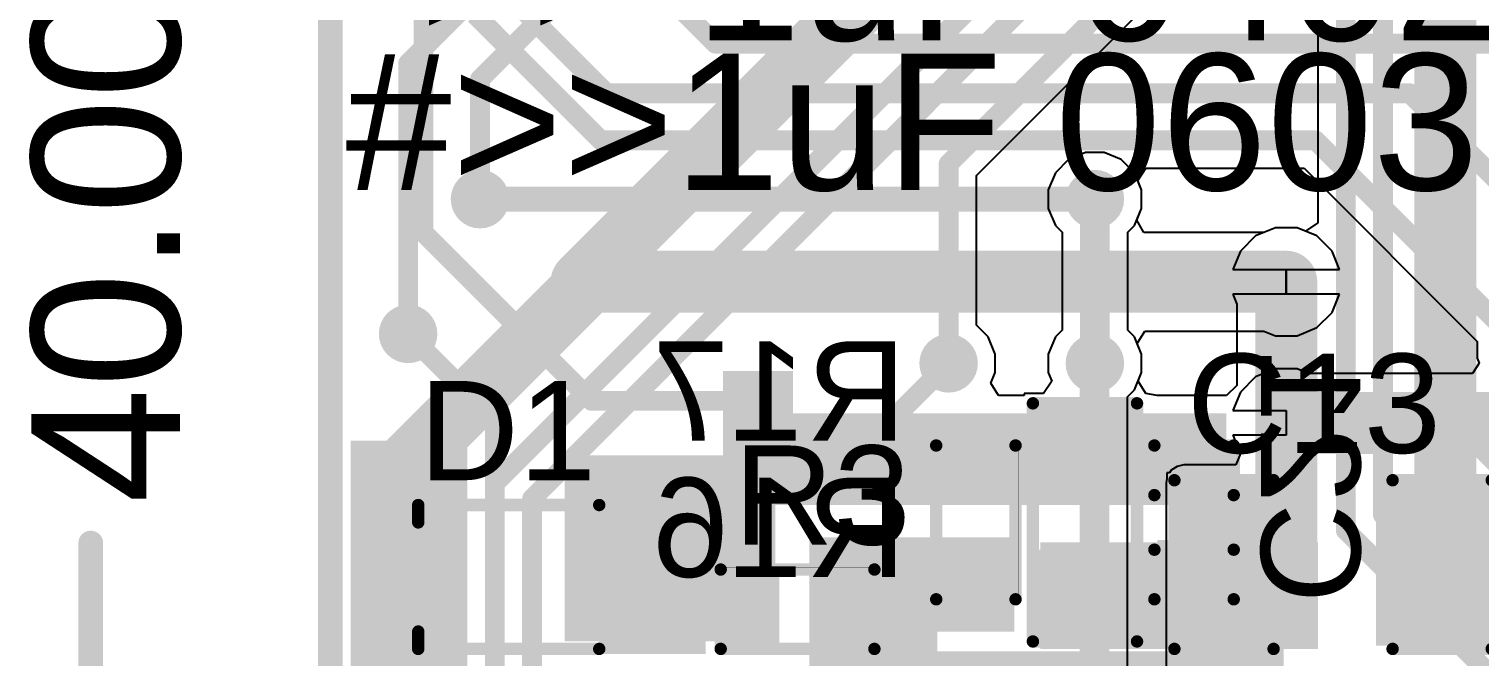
# Model space of a CAD drawing. Header units: millimetres. Extents: x -0.91 to 0.79, y -0.9 to 0.79.
# Drawn here: x -0.909 to -0.324, y -0.274 to -0.021 of the extents above; entities that cross this region are included whole.
import ezdxf

# ---------------------------------------------------------------- set-up
doc = ezdxf.new("R2010")
doc.units = ezdxf.units.MM
doc.header["$MEASUREMENT"] = 0
for name, color, linetype in [('BottomLayer', 5, 'Continuous'), ('BottomOverlay', 54, 'Continuous'), ('BottomPaste', 16, 'Continuous'), ('BottomSolder', 6, 'Continuous'), ('Mechanical1', 6, 'Continuous'), ('Mechanical2', 216, 'Continuous'), ('TopLayer', 1, 'Continuous'), ('TopOverlay', 2, 'Continuous'), ('TopPaste', 8, 'Continuous'), ('TopSolder', 216, 'Continuous'), ('ViaHoleLayer', 16, 'Continuous')]:
    doc.layers.add(name, color=color, linetype=linetype)
doc.styles.add('Arial', font='', dxfattribs={"height": 0.2})
doc.styles.get('Arial').set_extended_font_data('Arial')

# ---------------------------------------------------------------- blocks, each defined once
blk = doc.blocks.new('R___0603_B_16')
at = {"layer": 'BottomLayer'}
for points in [[(-0.045, -0.0175), (-0.045, 0.0175), (-0.015, 0.0175), (-0.015, -0.0175)], [(0.015, -0.0175), (0.015, 0.0175), (0.045, 0.0175), (0.045, -0.0175)]]:
    blk.add_hatch(color=5, dxfattribs=at).paths.add_polyline_path(points)
at = {"layer": 'BottomPaste'}
for points in [[(-0.045, -0.0175), (-0.045, 0.0175), (-0.015, 0.0175), (-0.015, -0.0175)], [(0.015, -0.0175), (0.015, 0.0175), (0.045, 0.0175), (0.045, -0.0175)]]:
    blk.add_hatch(color=16, dxfattribs=at).paths.add_polyline_path(points)
at = {"layer": 'BottomSolder'}
for points in [[(-0.049, -0.0215), (-0.049, 0.0215), (-0.011, 0.0215), (-0.011, -0.0215)], [(0.011, -0.0215), (0.011, 0.0215), (0.049, 0.0215), (0.049, -0.0215)]]:
    blk.add_hatch(color=6, dxfattribs=at).paths.add_polyline_path(points)
at = {"layer": 'BottomOverlay', "const_width": 0.005}
for points in [[(-0.048, -0.021), (-0.048, 0.021)], [(0.048, 0.021), (-0.048, 0.021)], [(0.048, -0.021), (0.048, 0.021)], [(0.048, -0.021), (-0.048, -0.021)]]:
    blk.add_lwpolyline(points, dxfattribs=at)
at = {"layer": 'BottomOverlay', "const_width": 0.0025}
for points in [[(-0.04925, 0.021, 1), (-0.04675, 0.021, 1)], [(-0.04925, 0.021, 1), (-0.04675, 0.021, 1)], [(0.04675, 0.021, 1), (0.04925, 0.021, 1)], [(0.04675, 0.021, 1), (0.04925, 0.021, 1)], [(-0.04925, -0.021, 1), (-0.04675, -0.021, 1)], [(-0.04925, -0.021, 1), (-0.04675, -0.021, 1)], [(0.04675, -0.021, 1), (0.04925, -0.021, 1)], [(0.04675, -0.021, 1), (0.04925, -0.021, 1)]]:
    blk.add_lwpolyline(points, format="xyb", close=True, dxfattribs=at)
blk = doc.blocks.new('R___0402_B_17')
at = {"layer": 'BottomLayer'}
for points in [[(-0.0095, 0.0125), (-0.0095, -0.0125), (-0.0275, -0.0125), (-0.0275, 0.0125)], [(0.0275, 0.0125), (0.0275, -0.0125), (0.0095, -0.0125), (0.0095, 0.0125)]]:
    blk.add_hatch(color=5, dxfattribs=at).paths.add_polyline_path(points)
at = {"layer": 'BottomPaste'}
for points in [[(-0.0095, 0.0125), (-0.0095, -0.0125), (-0.0275, -0.0125), (-0.0275, 0.0125)], [(0.0275, 0.0125), (0.0275, -0.0125), (0.0095, -0.0125), (0.0095, 0.0125)]]:
    blk.add_hatch(color=16, dxfattribs=at).paths.add_polyline_path(points)
at = {"layer": 'BottomSolder'}
for points in [[(-0.00733, 0.01467), (-0.00733, -0.01467), (-0.02967, -0.01467), (-0.02967, 0.01467)], [(0.02967, 0.01467), (0.02967, -0.01467), (0.00733, -0.01467), (0.00733, 0.01467)]]:
    blk.add_hatch(color=6, dxfattribs=at).paths.add_polyline_path(points)
at = {"layer": 'BottomOverlay'}
for points, const_width in [([(0.031, 0.016), (-0.031, 0.016)], 0.005), ([(-0.031, -0.016), (-0.031, 0.016)], 0.005), ([(0.031, -0.016), (0.031, 0.016)], 0.005), ([(0.032, 0.017), (-0.032, 0.017)], 0.000127), ([(0.031, -0.016), (-0.031, -0.016)], 0.005)]:
    blk.add_lwpolyline(points, dxfattribs=dict(at, const_width=const_width))
for points, const_width in [([(-0.03225, 0.016, 1), (-0.02975, 0.016, 1)], 0.0025), ([(-0.03225, 0.016, 1), (-0.02975, 0.016, 1)], 0.0025), ([(0.02975, 0.016, 1), (0.03225, 0.016, 1)], 0.0025), ([(0.02975, 0.016, 1), (0.03225, 0.016, 1)], 0.0025), ([(-0.03203, 0.017, 1), (-0.03197, 0.017, 1)], 0.0000635), ([(0.03197, 0.017, 1), (0.03203, 0.017, 1)], 0.0000635), ([(-0.03225, -0.016, 1), (-0.02975, -0.016, 1)], 0.0025), ([(-0.03225, -0.016, 1), (-0.02975, -0.016, 1)], 0.0025), ([(0.02975, -0.016, 1), (0.03225, -0.016, 1)], 0.0025), ([(0.02975, -0.016, 1), (0.03225, -0.016, 1)], 0.0025)]:
    blk.add_lwpolyline(points, format="xyb", close=True, dxfattribs=dict(at, const_width=const_width))
blk = doc.blocks.new('RES_2512_B_20')
at = {"layer": 'BottomLayer'}
for points in [[(-0.15945, 0.06693), (-0.09646, 0.06693), (-0.09646, -0.06693), (-0.15945, -0.06693)], [(0.09646, 0.06693), (0.15945, 0.06693), (0.15945, -0.06693), (0.09646, -0.06693)]]:
    blk.add_hatch(color=5, dxfattribs=at).paths.add_polyline_path(points)
at = {"layer": 'BottomPaste'}
for points in [[(-0.15945, 0.06693), (-0.09646, 0.06693), (-0.09646, -0.06693), (-0.15945, -0.06693)], [(0.09646, 0.06693), (0.15945, 0.06693), (0.15945, -0.06693), (0.09646, -0.06693)]]:
    blk.add_hatch(color=16, dxfattribs=at).paths.add_polyline_path(points)
at = {"layer": 'BottomSolder'}
for points in [[(-0.16345, 0.07093), (-0.09246, 0.07093), (-0.09246, -0.07093), (-0.16345, -0.07093)], [(0.09246, 0.07093), (0.16345, 0.07093), (0.16345, -0.07093), (0.09246, -0.07093)]]:
    blk.add_hatch(color=6, dxfattribs=at).paths.add_polyline_path(points)
at = {"layer": 'BottomOverlay', "const_width": 0.01}
for points in [[(0.16679, 0.073), (-0.167, 0.073)], [(-0.167, -0.073), (-0.167, 0.073)], [(0.16679, -0.073), (0.16679, 0.073)], [(0.16679, -0.073), (-0.167, -0.073)]]:
    blk.add_lwpolyline(points, dxfattribs=at)
at = {"layer": 'BottomOverlay', "const_width": 0.005}
for points in [[(-0.1695, 0.073, 1), (-0.1645, 0.073, 1)], [(-0.1695, 0.073, 1), (-0.1645, 0.073, 1)], [(0.16429, 0.073, 1), (0.16929, 0.073, 1)], [(0.16429, 0.073, 1), (0.16929, 0.073, 1)], [(-0.1695, -0.073, 1), (-0.1645, -0.073, 1)], [(-0.1695, -0.073, 1), (-0.1645, -0.073, 1)], [(0.16429, -0.073, 1), (0.16929, -0.073, 1)], [(0.16429, -0.073, 1), (0.16929, -0.073, 1)]]:
    blk.add_lwpolyline(points, format="xyb", close=True, dxfattribs=at)
blk = doc.blocks.new('R___0402_30')
at = {"layer": 'TopLayer'}
for points in [[(-0.0275, -0.0125), (-0.0275, 0.0125), (-0.0095, 0.0125), (-0.0095, -0.0125)], [(0.0095, -0.0125), (0.0095, 0.0125), (0.0275, 0.0125), (0.0275, -0.0125)]]:
    blk.add_hatch(color=1, dxfattribs=at).paths.add_polyline_path(points)
at = {"layer": 'TopPaste'}
for points in [[(-0.0275, -0.0125), (-0.0275, 0.0125), (-0.0095, 0.0125), (-0.0095, -0.0125)], [(0.0095, -0.0125), (0.0095, 0.0125), (0.0275, 0.0125), (0.0275, -0.0125)]]:
    blk.add_hatch(color=8, dxfattribs=at).paths.add_polyline_path(points)
at = {"layer": 'TopSolder'}
for points in [[(-0.02967, -0.01467), (-0.02967, 0.01467), (-0.00733, 0.01467), (-0.00733, -0.01467)], [(0.00733, -0.01467), (0.00733, 0.01467), (0.02967, 0.01467), (0.02967, -0.01467)]]:
    blk.add_hatch(color=216, dxfattribs=at).paths.add_polyline_path(points)
at = {"layer": 'TopOverlay'}
for points, const_width in [([(-0.031, 0.016), (-0.031, -0.016)], 0.005), ([(0.031, 0.016), (-0.031, 0.016)], 0.005), ([(0.031, 0.016), (0.031, -0.016)], 0.005), ([(0.031, -0.016), (-0.031, -0.016)], 0.005), ([(0.032, -0.017), (-0.032, -0.017)], 0.000127)]:
    blk.add_lwpolyline(points, dxfattribs=dict(at, const_width=const_width))
for points, const_width in [([(-0.03225, 0.016, 1), (-0.02975, 0.016, 1)], 0.0025), ([(-0.03225, 0.016, 1), (-0.02975, 0.016, 1)], 0.0025), ([(0.02975, 0.016, 1), (0.03225, 0.016, 1)], 0.0025), ([(0.02975, 0.016, 1), (0.03225, 0.016, 1)], 0.0025), ([(-0.03225, -0.016, 1), (-0.02975, -0.016, 1)], 0.0025), ([(-0.03225, -0.016, 1), (-0.02975, -0.016, 1)], 0.0025), ([(-0.03203, -0.017, 1), (-0.03197, -0.017, 1)], 0.0000635), ([(0.02975, -0.016, 1), (0.03225, -0.016, 1)], 0.0025), ([(0.02975, -0.016, 1), (0.03225, -0.016, 1)], 0.0025), ([(0.03197, -0.017, 1), (0.03203, -0.017, 1)], 0.0000635)]:
    blk.add_lwpolyline(points, format="xyb", close=True, dxfattribs=dict(at, const_width=const_width))
blk = doc.blocks.new('SOD_323_63')
at = {"layer": 'TopLayer'}
for points in [[(-0.02953, -0.01772), (-0.06102, -0.01772), (-0.06102, 0.01772), (-0.02953, 0.01772)], [(0.06102, -0.01772), (0.02953, -0.01772), (0.02953, 0.01772), (0.06102, 0.01772)]]:
    blk.add_hatch(color=1, dxfattribs=at).paths.add_polyline_path(points)
at = {"layer": 'TopOverlay'}
for points in [[(-0.079, 0.019), (-0.036, 0.019), (-0.036, 0.031), (-0.079, 0.031)], [(-0.079, -0.02), (-0.062, -0.02), (-0.062, 0.02), (-0.079, 0.02)], [(-0.079, -0.031), (-0.036, -0.031), (-0.036, -0.019), (-0.079, -0.019)]]:
    blk.add_hatch(color=2, dxfattribs=at).paths.add_polyline_path(points)
at = {"layer": 'TopPaste'}
for points in [[(-0.02953, -0.01772), (-0.06102, -0.01772), (-0.06102, 0.01772), (-0.02953, 0.01772)], [(0.06102, -0.01772), (0.02953, -0.01772), (0.02953, 0.01772), (0.06102, 0.01772)]]:
    blk.add_hatch(color=8, dxfattribs=at).paths.add_polyline_path(points)
at = {"layer": 'TopSolder'}
for points in [[(-0.02736, -0.01988), (-0.06319, -0.01988), (-0.06319, 0.01988), (-0.02736, 0.01988)], [(0.06319, -0.01988), (0.02736, -0.01988), (0.02736, 0.01988), (0.06319, 0.01988)]]:
    blk.add_hatch(color=216, dxfattribs=at).paths.add_polyline_path(points)
at = {"layer": 'TopOverlay', "const_width": 0.005}
for points in [[(0.037, 0.029), (-0.036, 0.029)], [(0.037, 0.029), (0.037, 0.022)], [(0.037, -0.022), (0.037, -0.029)], [(0.037, -0.029), (-0.036, -0.029)]]:
    blk.add_lwpolyline(points, dxfattribs=at)
at = {"layer": 'TopOverlay', "const_width": 0.0025}
for points in [[(-0.03725, 0.029, 1), (-0.03475, 0.029, 1)], [(0.03575, 0.029, 1), (0.03825, 0.029, 1)], [(0.03575, 0.029, 1), (0.03825, 0.029, 1)], [(0.03575, 0.022, 1), (0.03825, 0.022, 1)], [(0.03575, -0.022, 1), (0.03825, -0.022, 1)], [(-0.03725, -0.029, 1), (-0.03475, -0.029, 1)], [(0.03575, -0.029, 1), (0.03825, -0.029, 1)], [(0.03575, -0.029, 1), (0.03825, -0.029, 1)]]:
    blk.add_lwpolyline(points, format="xyb", close=True, dxfattribs=at)
blk = doc.blocks.new('C___0402_B_65')
at = {"layer": 'BottomLayer'}
for points in [[(-0.0095, 0.0125), (-0.0095, -0.0125), (-0.0275, -0.0125), (-0.0275, 0.0125)], [(0.0275, 0.0125), (0.0275, -0.0125), (0.0095, -0.0125), (0.0095, 0.0125)]]:
    blk.add_hatch(color=5, dxfattribs=at).paths.add_polyline_path(points)
at = {"layer": 'BottomPaste'}
for points in [[(-0.0095, 0.0125), (-0.0095, -0.0125), (-0.0275, -0.0125), (-0.0275, 0.0125)], [(0.0275, 0.0125), (0.0275, -0.0125), (0.0095, -0.0125), (0.0095, 0.0125)]]:
    blk.add_hatch(color=16, dxfattribs=at).paths.add_polyline_path(points)
at = {"layer": 'BottomSolder'}
for points in [[(-0.00714, 0.01486), (-0.00714, -0.01486), (-0.02986, -0.01486), (-0.02986, 0.01486)], [(0.02986, 0.01486), (0.02986, -0.01486), (0.00714, -0.01486), (0.00714, 0.01486)]]:
    blk.add_hatch(color=6, dxfattribs=at).paths.add_polyline_path(points)
at = {"layer": 'BottomOverlay', "const_width": 0.005}
for points in [[(-0.031, 0.016), (-0.011, 0.016)], [(-0.031, 0.016), (-0.031, -0.016)], [(0.011, 0.016), (0.031, 0.016)], [(0.031, 0.016), (0.031, -0.016)], [(-0.031, -0.016), (-0.011, -0.016)], [(0.011, -0.016), (0.031, -0.016)]]:
    blk.add_lwpolyline(points, dxfattribs=at)
at = {"layer": 'BottomOverlay', "const_width": 0.0025}
for points in [[(-0.03225, 0.016, 1), (-0.02975, 0.016, 1)], [(-0.03225, 0.016, 1), (-0.02975, 0.016, 1)], [(-0.01225, 0.016, 1), (-0.00975, 0.016, 1)], [(0.00975, 0.016, 1), (0.01225, 0.016, 1)], [(0.02975, 0.016, 1), (0.03225, 0.016, 1)], [(0.02975, 0.016, 1), (0.03225, 0.016, 1)], [(-0.03225, -0.016, 1), (-0.02975, -0.016, 1)], [(-0.03225, -0.016, 1), (-0.02975, -0.016, 1)], [(-0.01225, -0.016, 1), (-0.00975, -0.016, 1)], [(0.00975, -0.016, 1), (0.01225, -0.016, 1)], [(0.02975, -0.016, 1), (0.03225, -0.016, 1)], [(0.02975, -0.016, 1), (0.03225, -0.016, 1)]]:
    blk.add_lwpolyline(points, format="xyb", close=True, dxfattribs=at)
blk = doc.blocks.new('C___0805_72')
at = {"layer": 'TopLayer'}
for points in [[(-0.06, 0.03), (-0.02, 0.03), (-0.02, -0.03), (-0.06, -0.03)], [(0.02, 0.03), (0.06, 0.03), (0.06, -0.03), (0.02, -0.03)]]:
    blk.add_hatch(color=1, dxfattribs=at).paths.add_polyline_path(points)
at = {"layer": 'TopPaste'}
for points in [[(-0.06, 0.03), (-0.02, 0.03), (-0.02, -0.03), (-0.06, -0.03)], [(0.02, 0.03), (0.06, 0.03), (0.06, -0.03), (0.02, -0.03)]]:
    blk.add_hatch(color=8, dxfattribs=at).paths.add_polyline_path(points)
at = {"layer": 'TopSolder'}
for points in [[(-0.06276, 0.03276), (-0.01724, 0.03276), (-0.01724, -0.03276), (-0.06276, -0.03276)], [(0.01724, 0.03276), (0.06276, 0.03276), (0.06276, -0.03276), (0.01724, -0.03276)]]:
    blk.add_hatch(color=216, dxfattribs=at).paths.add_polyline_path(points)
at = {"layer": 'TopOverlay', "const_width": 0.005}
for points in [[(-0.064, -0.034), (-0.064, 0.034)], [(-0.064, 0.034), (-0.024, 0.034)], [(0.024, 0.034), (0.064, 0.034)], [(0.064, -0.034), (0.064, 0.034)], [(-0.064, -0.034), (-0.024, -0.034)], [(0.024, -0.034), (0.064, -0.034)]]:
    blk.add_lwpolyline(points, dxfattribs=at)
at = {"layer": 'TopOverlay', "const_width": 0.0025}
for points in [[(-0.06525, 0.034, 1), (-0.06275, 0.034, 1)], [(-0.06525, 0.034, 1), (-0.06275, 0.034, 1)], [(-0.02525, 0.034, 1), (-0.02275, 0.034, 1)], [(0.02275, 0.034, 1), (0.02525, 0.034, 1)], [(0.06275, 0.034, 1), (0.06525, 0.034, 1)], [(0.06275, 0.034, 1), (0.06525, 0.034, 1)], [(-0.06525, -0.034, 1), (-0.06275, -0.034, 1)], [(-0.06525, -0.034, 1), (-0.06275, -0.034, 1)], [(-0.02525, -0.034, 1), (-0.02275, -0.034, 1)], [(0.02275, -0.034, 1), (0.02525, -0.034, 1)], [(0.06275, -0.034, 1), (0.06525, -0.034, 1)], [(0.06275, -0.034, 1), (0.06525, -0.034, 1)]]:
    blk.add_lwpolyline(points, format="xyb", close=True, dxfattribs=at)

msp = doc.modelspace()

# ---------------------------------------------------------------- hatches: boundary and pattern name
at = {"layer": 'BottomLayer'}
h = msp.add_hatch(color=5, dxfattribs=at)
edge = h.paths.add_edge_path()
edge.add_arc((-0.727, -0.08969), 0.01181, 0, 360)
h = msp.add_hatch(color=5, dxfattribs=at)
edge = h.paths.add_edge_path()
edge.add_arc((-0.479, -0.08969), 0.01181, 0, 360)
h = msp.add_hatch(color=5, dxfattribs=at)
edge = h.paths.add_edge_path()
edge.add_arc((-0.686, -0.123), 0.01181, 0, 360)
h = msp.add_hatch(color=5, dxfattribs=at)
edge = h.paths.add_edge_path()
edge.add_arc((-0.40181, -0.123), 0.01181, 0, 360)
h = msp.add_hatch(color=5, dxfattribs=at)
edge = h.paths.add_edge_path()
edge.add_arc((-0.756, -0.144), 0.01181, 0, 360)
h = msp.add_hatch(color=5, dxfattribs=at)
edge = h.paths.add_edge_path()
edge.add_arc((-0.538, -0.15587), 0.01181, 0, 360)
h = msp.add_hatch(color=5, dxfattribs=at)
edge = h.paths.add_edge_path()
edge.add_arc((-0.479, -0.15587), 0.01181, 0, 360)
for points in [[(-0.629, -0.213), (-0.60075, -0.213), (-0.60075, -0.159), (-0.629, -0.159)], [(-0.627, -0.213), (-0.42592, -0.213), (-0.42592, -0.176), (-0.627, -0.176)], [(-0.73218, -0.61291), (-0.73218, -0.187), (-0.77918, -0.187), (-0.77918, -0.61291)], [(-0.5705, -0.264), (-0.5115, -0.264), (-0.5115, -0.226), (-0.5705, -0.226)], [(-0.501, -0.271), (-0.389, -0.271), (-0.389, -0.228), (-0.501, -0.228)]]:
    msp.add_hatch(color=5, dxfattribs=at).paths.add_polyline_path(points)
h = msp.add_hatch(color=5, dxfattribs=at)
edge = h.paths.add_edge_path()
edge.add_arc((-0.616, -0.171), 0.01181, 0, 360)
h = msp.add_hatch(color=5, dxfattribs=at)
edge = h.paths.add_edge_path()
edge.add_arc((-0.40181, -0.17987), 0.01181, 0, 360)
h = msp.add_hatch(color=5, dxfattribs=at)
edge = h.paths.add_edge_path()
edge.add_arc((-0.758, -0.204), 0.01181, 0, 360)
h = msp.add_hatch(color=5, dxfattribs=at)
edge = h.paths.add_edge_path()
edge.add_arc((-0.5575, -0.247), 0.01181, 0, 360)
at = {"layer": 'BottomSolder'}
h = msp.add_hatch(color=6, dxfattribs=at)
edge = h.paths.add_edge_path()
edge.add_arc((-0.5575, -0.247), 0.01581, 0, 360)
at = {"layer": 'TopLayer'}
h = msp.add_hatch(color=1, dxfattribs=at)
edge = h.paths.add_edge_path()
edge.add_arc((-0.727, -0.08969), 0.01181, 0, 360)
h = msp.add_hatch(color=1, dxfattribs=at)
edge = h.paths.add_edge_path()
edge.add_arc((-0.479, -0.08969), 0.01181, 0, 360)
h = msp.add_hatch(color=1, dxfattribs=at)
edge = h.paths.add_edge_path()
edge.add_arc((-0.686, -0.123), 0.01181, 0, 360)
h = msp.add_hatch(color=1, dxfattribs=at)
edge = h.paths.add_edge_path()
edge.add_arc((-0.40181, -0.123), 0.01181, 0, 360)
h = msp.add_hatch(color=1, dxfattribs=at)
edge = h.paths.add_edge_path()
edge.add_arc((-0.756, -0.144), 0.01181, 0, 360)
h = msp.add_hatch(color=1, dxfattribs=at)
edge = h.paths.add_edge_path()
edge.add_arc((-0.538, -0.15587), 0.01181, 0, 360)
h = msp.add_hatch(color=1, dxfattribs=at)
edge = h.paths.add_edge_path()
edge.add_arc((-0.479, -0.15587), 0.01181, 0, 360)
h = msp.add_hatch(color=1, dxfattribs=at)
edge = h.paths.add_edge_path()
edge.add_arc((-0.616, -0.171), 0.01181, 0, 360)
h = msp.add_hatch(color=1, dxfattribs=at)
edge = h.paths.add_edge_path()
edge.add_arc((-0.40181, -0.17987), 0.01181, 0, 360)
for points in [[(-0.778, -0.265), (-0.739, -0.265), (-0.739, -0.187), (-0.778, -0.187)], [(-0.69292, -0.268), (-0.60792, -0.268), (-0.60792, -0.193), (-0.69292, -0.193)], [(-0.44312, -0.352), (-0.40292, -0.352), (-0.40292, -0.204), (-0.44312, -0.204)], [(-0.27139, -0.31339), (-0.2435, -0.2855), (-0.32453, -0.20447), (-0.35242, -0.23236)], [(-0.59422, -0.325), (-0.5425, -0.325), (-0.5425, -0.226), (-0.59422, -0.226)]]:
    msp.add_hatch(color=1, dxfattribs=at).paths.add_polyline_path(points)
h = msp.add_hatch(color=1, dxfattribs=at)
edge = h.paths.add_edge_path()
edge.add_arc((-0.758, -0.204), 0.01181, 0, 360)
h = msp.add_hatch(color=1, dxfattribs=at)
edge = h.paths.add_edge_path()
edge.add_arc((-0.5575, -0.247), 0.01181, 0, 360)
at = {"layer": 'TopSolder'}
h = msp.add_hatch(color=216, dxfattribs=at)
edge = h.paths.add_edge_path()
edge.add_arc((-0.5575, -0.247), 0.01581, 0, 360)
at = {"layer": 'ViaHoleLayer'}
h = msp.add_hatch(color=16, dxfattribs=at)
edge = h.paths.add_edge_path()
edge.add_arc((-0.727, -0.08969), 0.00591, 0, 360)
h = msp.add_hatch(color=16, dxfattribs=at)
edge = h.paths.add_edge_path()
edge.add_arc((-0.479, -0.08969), 0.00591, 0, 360)
h = msp.add_hatch(color=16, dxfattribs=at)
edge = h.paths.add_edge_path()
edge.add_arc((-0.686, -0.123), 0.00591, 0, 360)
h = msp.add_hatch(color=16, dxfattribs=at)
edge = h.paths.add_edge_path()
edge.add_arc((-0.40181, -0.123), 0.00591, 0, 360)
h = msp.add_hatch(color=16, dxfattribs=at)
edge = h.paths.add_edge_path()
edge.add_arc((-0.756, -0.144), 0.00591, 0, 360)
h = msp.add_hatch(color=16, dxfattribs=at)
edge = h.paths.add_edge_path()
edge.add_arc((-0.538, -0.15587), 0.00591, 0, 360)
h = msp.add_hatch(color=16, dxfattribs=at)
edge = h.paths.add_edge_path()
edge.add_arc((-0.479, -0.15587), 0.00591, 0, 360)
h = msp.add_hatch(color=16, dxfattribs=at)
edge = h.paths.add_edge_path()
edge.add_arc((-0.616, -0.171), 0.00591, 0, 360)
h = msp.add_hatch(color=16, dxfattribs=at)
edge = h.paths.add_edge_path()
edge.add_arc((-0.40181, -0.17987), 0.00591, 0, 360)
h = msp.add_hatch(color=16, dxfattribs=at)
edge = h.paths.add_edge_path()
edge.add_arc((-0.758, -0.204), 0.00591, 0, 360)
h = msp.add_hatch(color=16, dxfattribs=at)
edge = h.paths.add_edge_path()
edge.add_arc((-0.5575, -0.247), 0.00591, 0, 360)

# ---------------------------------------------------------------- linework, layer by layer
at = {"layer": 'BottomLayer'}
for p, q in [((-0.52678, -0.08015), (-0.40495, 0.04169)), ((-0.38903, 0.04034), (-0.38903, -0.09928)), ((-0.48966, -0.07374), (-0.49495, -0.07903)), ((-0.48274, -0.07088), (-0.48966, -0.07374)), ((-0.47526, -0.07088), (-0.48274, -0.07088)), ((-0.46834, -0.07374), (-0.47526, -0.07088)), ((-0.46305, -0.07903), (-0.46834, -0.07374)), ((-0.52678, -0.14048), (-0.52678, -0.08015)), ((-0.49495, -0.07903), (-0.49781, -0.08595)), ((-0.46019, -0.08595), (-0.46305, -0.07903)), ((-0.49781, -0.08595), (-0.49781, -0.09343)), ((-0.46019, -0.09343), (-0.46019, -0.08595)), ((-0.49781, -0.09343), (-0.49495, -0.10034)), ((-0.46305, -0.10034), (-0.46019, -0.09343)), ((-0.38903, -0.09928), (-0.39403, -0.10262)), ((-0.49495, -0.10034), (-0.49225, -0.10304)), ((-0.49225, -0.10304), (-0.49225, -0.14252)), ((-0.46575, -0.10304), (-0.46305, -0.10034)), ((-0.46575, -0.14252), (-0.46575, -0.10304)), ((-0.41417, -0.10451), (-0.4203, -0.11065)), ((-0.40615, -0.10119), (-0.41417, -0.10451)), ((-0.39747, -0.10119), (-0.40615, -0.10119)), ((-0.39403, -0.10262), (-0.39747, -0.10119)), ((-0.4203, -0.11065), (-0.42335, -0.118)), ((-0.42335, -0.118), (-0.40181, -0.118)), ((-0.40181, -0.118), (-0.40181, -0.128)), ((-0.40181, -0.128), (-0.42335, -0.128)), ((-0.42335, -0.128), (-0.42169, -0.132)), ((-0.42169, -0.132), (-0.42169, -0.16485)), ((-0.52205, -0.14521), (-0.52678, -0.14048)), ((-0.51919, -0.15212), (-0.52205, -0.14521)), ((-0.49495, -0.14521), (-0.49781, -0.15212)), ((-0.49225, -0.14252), (-0.49495, -0.14521)), ((-0.46305, -0.14521), (-0.46575, -0.14252)), ((-0.46019, -0.15212), (-0.46305, -0.14521)), ((-0.51919, -0.15961), (-0.51919, -0.15212)), ((-0.49781, -0.15212), (-0.49781, -0.15961)), ((-0.46019, -0.15961), (-0.46019, -0.15212)), ((-0.52095, -0.16386), (-0.51919, -0.15961)), ((-0.51786, -0.16886), (-0.52095, -0.16386)), ((-0.49641, -0.163), (-0.49975, -0.168)), ((-0.49781, -0.15961), (-0.49641, -0.163)), ((-0.46159, -0.163), (-0.46019, -0.15961)), ((-0.4585, -0.168), (-0.46159, -0.163)), ((-0.5075, -0.16886), (-0.51786, -0.16886)), ((-0.49975, -0.168), (-0.5075, -0.168)), ((-0.5075, -0.168), (-0.5075, -0.16886)), ((-0.45386, -0.16886), (-0.4585, -0.168)), ((-0.42592, -0.16886), (-0.45386, -0.16886)), ((-0.42169, -0.16485), (-0.42592, -0.16886))]:
    msp.add_line(p, q, dxfattribs=at)
for points, const_width in [([(-0.37781, -0.22319), (-0.37781, 0.51419)], 0.008), ([(-0.36281, -0.21698), (-0.36281, 0.49819)], 0.008), ([(-0.727, -0.04131), (-0.53469, 0.151)], 0.008), ([(-0.721, -0.20426), (-0.408, 0.10874)], 0.008), ([(-0.706, -0.21047), (-0.393, 0.10253)], 0.008), ([(-0.538, -0.0755), (-0.402, 0.0605)], 0.008), ([(-0.756, -0.035), (-0.69, 0.031)], 0.008), ([(-0.686, -0.123), (-0.566, -0.003)], 0.025), ([(-0.33768, -0.20888), (-0.33768, -0.00081)], 0.025), ([(-0.756, -0.144), (-0.756, -0.035)], 0.008), ([(-0.727, -0.08969), (-0.727, -0.04131)], 0.008), ([(-0.538, -0.15587), (-0.538, -0.0755)], 0.008), ([(-0.479, -0.15587), (-0.479, -0.08969)], 0.012), ([(-0.686, -0.126), (-0.686, -0.123)], 0.025), ([(-0.40181, -0.17987), (-0.40181, -0.123)], 0.025), ([(-0.758, -0.198), (-0.686, -0.126)], 0.025), ([(-0.616, -0.171), (-0.5855, -0.2015)], 0.008), ([(-0.40181, -0.237), (-0.40181, -0.17987)], 0.025), ([(-0.758, -0.204), (-0.758, -0.198)], 0.025), ([(-0.758, -0.581), (-0.758, -0.204)], 0.03), ([(-0.5855, -0.2015), (-0.527, -0.2015)], 0.008), ([(-0.33768, -0.20888), (-0.30778, -0.23878)], 0.025), ([(-0.721, -0.36963), (-0.721, -0.20426)], 0.008), ([(-0.706, -0.362), (-0.706, -0.21047)], 0.008), ([(-0.36281, -0.21698), (-0.17879, -0.401)], 0.008), ([(-0.37781, -0.22319), (-0.185, -0.416)], 0.008), ([(-0.4225, -0.2495), (-0.4135, -0.2405)], 0.025), ([(-0.451, -0.2495), (-0.4225, -0.2495)], 0.025)]:
    msp.add_lwpolyline(points, dxfattribs=dict(at, const_width=const_width))
for points, const_width in [([(-0.758, -0.035, 1), (-0.754, -0.035, 1)], 0.004), ([(-0.758, -0.035, 1), (-0.754, -0.035, 1)], 0.004), ([(-0.729, -0.04131, 1), (-0.725, -0.04131, 1)], 0.004), ([(-0.729, -0.04131, 1), (-0.725, -0.04131, 1)], 0.004), ([(-0.54, -0.0755, 1), (-0.536, -0.0755, 1)], 0.004), ([(-0.54, -0.0755, 1), (-0.536, -0.0755, 1)], 0.004), ([(-0.729, -0.08969, 1), (-0.725, -0.08969, 1)], 0.004), ([(-0.482, -0.08969, 1), (-0.476, -0.08969, 1)], 0.006), ([(-0.69225, -0.123, 1), (-0.67975, -0.123, 1)], 0.0125), ([(-0.69225, -0.123, 1), (-0.67975, -0.123, 1)], 0.0125), ([(-0.40806, -0.123, 1), (-0.39556, -0.123, 1)], 0.0125), ([(-0.69225, -0.126, 1), (-0.67975, -0.126, 1)], 0.0125), ([(-0.69225, -0.126, 1), (-0.67975, -0.126, 1)], 0.0125), ([(-0.758, -0.144, 1), (-0.754, -0.144, 1)], 0.004), ([(-0.54, -0.15587, 1), (-0.536, -0.15587, 1)], 0.004), ([(-0.482, -0.15587, 1), (-0.476, -0.15587, 1)], 0.006), ([(-0.618, -0.171, 1), (-0.614, -0.171, 1)], 0.004), ([(-0.40806, -0.17987, 1), (-0.39556, -0.17987, 1)], 0.0125), ([(-0.40806, -0.17987, 1), (-0.39556, -0.17987, 1)], 0.0125), ([(-0.76425, -0.198, 1), (-0.75175, -0.198, 1)], 0.0125), ([(-0.76425, -0.198, 1), (-0.75175, -0.198, 1)], 0.0125), ([(-0.7655, -0.204, 1), (-0.7505, -0.204, 1)], 0.015), ([(-0.76425, -0.204, 1), (-0.75175, -0.204, 1)], 0.0125), ([(-0.5875, -0.2015, 1), (-0.5835, -0.2015, 1)], 0.004), ([(-0.5875, -0.2015, 1), (-0.5835, -0.2015, 1)], 0.004), ([(-0.529, -0.2015, 1), (-0.525, -0.2015, 1)], 0.004), ([(-0.34393, -0.20888, 1), (-0.33143, -0.20888, 1)], 0.0125), ([(-0.34393, -0.20888, 1), (-0.33143, -0.20888, 1)], 0.0125), ([(-0.723, -0.20426, 1), (-0.719, -0.20426, 1)], 0.004), ([(-0.723, -0.20426, 1), (-0.719, -0.20426, 1)], 0.004), ([(-0.708, -0.21047, 1), (-0.704, -0.21047, 1)], 0.004), ([(-0.708, -0.21047, 1), (-0.704, -0.21047, 1)], 0.004), ([(-0.36481, -0.21698, 1), (-0.36081, -0.21698, 1)], 0.004), ([(-0.36481, -0.21698, 1), (-0.36081, -0.21698, 1)], 0.004), ([(-0.37981, -0.22319, 1), (-0.37581, -0.22319, 1)], 0.004), ([(-0.37981, -0.22319, 1), (-0.37581, -0.22319, 1)], 0.004), ([(-0.41975, -0.2405, 1), (-0.40725, -0.2405, 1)], 0.0125), ([(-0.40806, -0.237, 1), (-0.39556, -0.237, 1)], 0.0125), ([(-0.45725, -0.2495, 1), (-0.44475, -0.2495, 1)], 0.0125), ([(-0.42875, -0.2495, 1), (-0.41625, -0.2495, 1)], 0.0125), ([(-0.42875, -0.2495, 1), (-0.41625, -0.2495, 1)], 0.0125)]:
    msp.add_lwpolyline(points, format="xyb", close=True, dxfattribs=dict(at, const_width=const_width))
at = {"layer": 'Mechanical1', "const_width": 0.01}
msp.add_lwpolyline([(-0.884, -0.7888), (-0.884, -0.22834)], dxfattribs=at)
at = {"layer": 'Mechanical1', "const_width": 0.005}
msp.add_lwpolyline([(-0.8865, -0.22834, 1), (-0.8815, -0.22834, 1)], format="xyb", close=True, dxfattribs=at)
at = {"layer": 'Mechanical2', "const_width": 0.01}
msp.add_lwpolyline([(-0.7874, -0.7888), (-0.7874, 0.786)], dxfattribs=at)
at = {"layer": 'TopLayer'}
for p, q in [((-0.46173, -0.08222), (-0.45839, -0.07722)), ((-0.45839, -0.07722), (-0.39465, -0.07722)), ((-0.39465, -0.07722), (-0.32481, -0.14705)), ((-0.46019, -0.08595), (-0.46173, -0.08222)), ((-0.46019, -0.09343), (-0.46019, -0.08595)), ((-0.46213, -0.09812), (-0.46019, -0.09343)), ((-0.45929, -0.10312), (-0.46213, -0.09812)), ((-0.41081, -0.10312), (-0.45929, -0.10312)), ((-0.40615, -0.10119), (-0.41081, -0.10312)), ((-0.39747, -0.10119), (-0.40615, -0.10119)), ((-0.38946, -0.10451), (-0.39747, -0.10119)), ((-0.38332, -0.11065), (-0.38946, -0.10451)), ((-0.38027, -0.118), (-0.38332, -0.11065)), ((-0.40181, -0.128), (-0.40181, -0.118)), ((-0.40181, -0.118), (-0.38027, -0.118)), ((-0.38027, -0.128), (-0.40181, -0.128)), ((-0.38332, -0.13535), (-0.38027, -0.128)), ((-0.38946, -0.14149), (-0.38332, -0.13535)), ((-0.46195, -0.14788), (-0.45885, -0.14288)), ((-0.45885, -0.14288), (-0.41081, -0.14288)), ((-0.41081, -0.14288), (-0.40615, -0.14481)), ((-0.40615, -0.14481), (-0.39747, -0.14481)), ((-0.39747, -0.14481), (-0.38946, -0.14149)), ((-0.46019, -0.15212), (-0.46195, -0.14788)), ((-0.46019, -0.15961), (-0.46019, -0.15212)), ((-0.32481, -0.14705), (-0.32481, -0.15374)), ((-0.32395, -0.15583), (-0.32673, -0.15998)), ((-0.32481, -0.15374), (-0.32395, -0.15583)), ((-0.46305, -0.16652), (-0.46019, -0.15961)), ((-0.41417, -0.16138), (-0.4203, -0.16751)), ((-0.40615, -0.15806), (-0.41417, -0.16138)), ((-0.39747, -0.15806), (-0.40615, -0.15806)), ((-0.39282, -0.15998), (-0.39747, -0.15806)), ((-0.32673, -0.15998), (-0.39282, -0.15998)), ((-0.46587, -0.16934), (-0.46305, -0.16652)), ((-0.46587, -0.28627), (-0.46587, -0.16934)), ((-0.4203, -0.16751), (-0.42335, -0.17487)), ((-0.42335, -0.17487), (-0.40181, -0.17487)), ((-0.40181, -0.17487), (-0.40181, -0.18487)), ((-0.40181, -0.18487), (-0.42335, -0.18487)), ((-0.42335, -0.18487), (-0.4203, -0.19222)), ((-0.42028, -0.19224), (-0.42219, -0.19686)), ((-0.4203, -0.19222), (-0.42028, -0.19224)), ((-0.44817, -0.19895), (-0.44887, -0.2)), ((-0.44585, -0.19741), (-0.44817, -0.19895)), ((-0.44312, -0.19686), (-0.44585, -0.19741)), ((-0.42219, -0.19686), (-0.44312, -0.19686)), ((-0.44992, -0.20231), (-0.45026, -0.204)), ((-0.45026, -0.204), (-0.45026, -0.278)), ((-0.44887, -0.2), (-0.44992, -0.2)), ((-0.44992, -0.2), (-0.44992, -0.20231))]:
    msp.add_line(p, q, dxfattribs=at)
for points, const_width in [([(-0.74981, -0.10319), (-0.74981, 0.32919)], 0.008), ([(-0.69, 0.031), (-0.632, -0.027)], 0.008), ([(-0.719, -0.004), (-0.676, -0.047)], 0.008), ([(-0.729, -0.01521), (-0.67821, -0.066)], 0.008), ([(-0.632, -0.027), (-0.317, -0.027)], 0.008), ([(-0.676, -0.047), (-0.352, -0.047)], 0.008), ([(-0.352, -0.047), (-0.305, -0.094)], 0.008), ([(-0.67821, -0.066), (-0.39, -0.066)], 0.008), ([(-0.39, -0.066), (-0.306, -0.15)], 0.008), ([(-0.727, -0.08969), (-0.479, -0.08969)], 0.01), ([(-0.74981, -0.10319), (-0.682, -0.171)], 0.008), ([(-0.686, -0.123), (-0.40181, -0.123)], 0.025), ([(-0.756, -0.144), (-0.721, -0.179)], 0.008), ([(-0.58413, -0.202), (-0.538, -0.15587)], 0.008), ([(-0.47912, -0.15599), (-0.479, -0.15587)], 0.012), ([(-0.47912, -0.31), (-0.47912, -0.15599)], 0.012), ([(-0.682, -0.171), (-0.616, -0.171)], 0.008), ([(-0.40181, -0.17987), (-0.32143, -0.17987)], 0.025), ([(-0.32143, -0.17987), (-0.26, -0.2413)], 0.025), ([(-0.721, -0.30208), (-0.721, -0.179)], 0.008), ([(-0.758, -0.2398), (-0.758, -0.204)], 0.025), ([(-0.61692, -0.202), (-0.58413, -0.202)], 0.008), ([(-0.667, -0.205), (-0.65042, -0.22158)], 0.008), ([(-0.65042, -0.23), (-0.65042, -0.22158)], 0.008), ([(-0.7602, -0.242), (-0.758, -0.2398)], 0.025), ([(-0.34292, -0.237), (-0.34114, -0.23878)], 0.025), ([(-0.34114, -0.23878), (-0.30778, -0.23878)], 0.025)]:
    msp.add_lwpolyline(points, dxfattribs=dict(at, const_width=const_width))
for points, const_width in [([(-0.634, -0.027, 1), (-0.63, -0.027, 1)], 0.004), ([(-0.634, -0.027, 1), (-0.63, -0.027, 1)], 0.004), ([(-0.678, -0.047, 1), (-0.674, -0.047, 1)], 0.004), ([(-0.678, -0.047, 1), (-0.674, -0.047, 1)], 0.004), ([(-0.354, -0.047, 1), (-0.35, -0.047, 1)], 0.004), ([(-0.354, -0.047, 1), (-0.35, -0.047, 1)], 0.004), ([(-0.68021, -0.066, 1), (-0.67621, -0.066, 1)], 0.004), ([(-0.68021, -0.066, 1), (-0.67621, -0.066, 1)], 0.004), ([(-0.392, -0.066, 1), (-0.388, -0.066, 1)], 0.004), ([(-0.392, -0.066, 1), (-0.388, -0.066, 1)], 0.004), ([(-0.7295, -0.08969, 1), (-0.7245, -0.08969, 1)], 0.005), ([(-0.4815, -0.08969, 1), (-0.4765, -0.08969, 1)], 0.005), ([(-0.75181, -0.10319, 1), (-0.74781, -0.10319, 1)], 0.004), ([(-0.75181, -0.10319, 1), (-0.74781, -0.10319, 1)], 0.004), ([(-0.69225, -0.123, 1), (-0.67975, -0.123, 1)], 0.0125), ([(-0.40806, -0.123, 1), (-0.39556, -0.123, 1)], 0.0125), ([(-0.758, -0.144, 1), (-0.754, -0.144, 1)], 0.004), ([(-0.54, -0.15587, 1), (-0.536, -0.15587, 1)], 0.004), ([(-0.48212, -0.15599, 1), (-0.47612, -0.15599, 1)], 0.006), ([(-0.48212, -0.15599, 1), (-0.47612, -0.15599, 1)], 0.006), ([(-0.482, -0.15587, 1), (-0.476, -0.15587, 1)], 0.006), ([(-0.684, -0.171, 1), (-0.68, -0.171, 1)], 0.004), ([(-0.684, -0.171, 1), (-0.68, -0.171, 1)], 0.004), ([(-0.618, -0.171, 1), (-0.614, -0.171, 1)], 0.004), ([(-0.40806, -0.17987, 1), (-0.39556, -0.17987, 1)], 0.0125), ([(-0.32768, -0.17987, 1), (-0.31518, -0.17987, 1)], 0.0125), ([(-0.32768, -0.17987, 1), (-0.31518, -0.17987, 1)], 0.0125), ([(-0.723, -0.179, 1), (-0.719, -0.179, 1)], 0.004), ([(-0.723, -0.179, 1), (-0.719, -0.179, 1)], 0.004), ([(-0.76425, -0.204, 1), (-0.75175, -0.204, 1)], 0.0125), ([(-0.61892, -0.202, 1), (-0.61492, -0.202, 1)], 0.004), ([(-0.58613, -0.202, 1), (-0.58213, -0.202, 1)], 0.004), ([(-0.58613, -0.202, 1), (-0.58213, -0.202, 1)], 0.004), ([(-0.669, -0.205, 1), (-0.665, -0.205, 1)], 0.004), ([(-0.65242, -0.22158, 1), (-0.64842, -0.22158, 1)], 0.004), ([(-0.65242, -0.22158, 1), (-0.64842, -0.22158, 1)], 0.004), ([(-0.76425, -0.2398, 1), (-0.75175, -0.2398, 1)], 0.0125), ([(-0.76425, -0.2398, 1), (-0.75175, -0.2398, 1)], 0.0125), ([(-0.65242, -0.23, 1), (-0.64842, -0.23, 1)], 0.004), ([(-0.34917, -0.237, 1), (-0.33667, -0.237, 1)], 0.0125), ([(-0.34739, -0.23878, 1), (-0.33489, -0.23878, 1)], 0.0125), ([(-0.34739, -0.23878, 1), (-0.33489, -0.23878, 1)], 0.0125), ([(-0.76645, -0.242, 1), (-0.75395, -0.242, 1)], 0.0125)]:
    msp.add_lwpolyline(points, format="xyb", close=True, dxfattribs=dict(at, const_width=const_width))

# ---------------------------------------------------------------- block references
for name, p, rotation in [('R___0603_B_16', (-0.483, -0.22), 270), ('R___0402_B_17', (-0.527, -0.22), 270), ('C___0402_B_65', (-0.439, -0.22), 90), ('SOD_323_63', (-0.71492, -0.242), 180), ('R___0402_30', (-0.59892, -0.255), 180), ('RES_2512_B_20', (-0.50292, -0.444), 270)]:
    msp.add_blockref(name, p, dxfattribs=dict(rotation=rotation))
msp.add_blockref('C___0805_72', (-0.38292, -0.237))

# ---------------------------------------------------------------- texts
at = {"layer": 'BottomOverlay', "style": 'Arial', "text_generation_flag": 2}
for s, p in [('R17', (-0.55502, -0.18699)), ('R16', (-0.55502, -0.24199))]:
    msp.add_text(s, height=0.04, dxfattribs=at).set_placement(p)
msp.add_text('C21', height=0.04, rotation=270, dxfattribs=at).set_placement((-0.41199, -0.25265))
at = {"layer": 'Mechanical1', "style": 'Arial'}
msp.add_text('40.00mm', height=0.06, rotation=90, dxfattribs=at).set_placement((-0.84801, -0.21234))
at = {"layer": 'TopOverlay', "style": 'Arial'}
for s, p in [('*>> 1uF 0402', (-0.78122, -0.02572)), ('#>>1uF 0603', (-0.78122, -0.08606))]:
    msp.add_text(s, height=0.055, rotation=360, dxfattribs=at).set_placement(p)
for s, p in [('C13', (-0.44191, -0.19199)), ('D1', (-0.75166, -0.20299)), ('R3', (-0.62474, -0.22899))]:
    msp.add_text(s, height=0.04, dxfattribs=at).set_placement(p)

doc.saveas('drawing.dxf')
